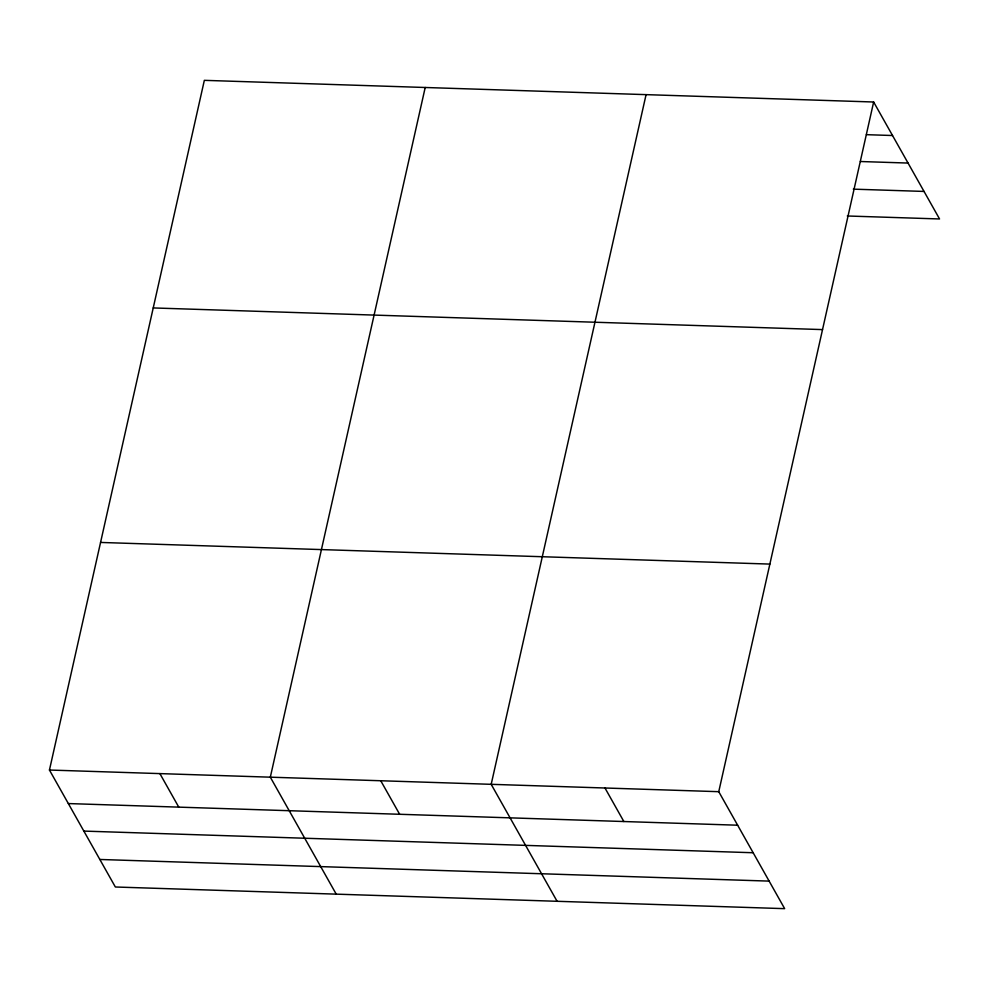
<?xml version="1.0" encoding="UTF-8"?>
<svg xmlns="http://www.w3.org/2000/svg" width="989" height="989" viewBox="0 0 989 989"><rect width="100%" height="100%" fill="white"/><g stroke="black" fill="none" stroke-linecap="round" stroke-linejoin="round"><path stroke-width="1.48" d="M873.646 102.003L718.756 791.682L784.66 908.656L115.354 886.997L49.45 770.035L204.34 80.344L873.646 102.003L939.55 218.965L847.301 215.985M425.208 87.489L270.318 777.181L336.223 894.143M646.077 94.635L491.187 784.326L557.091 901.288M866.389 134.677L892.535 135.518M860.381 161.516L908.05 163.061M853.309 189.146L924.035 191.433M153.221 307.938L822.527 329.597M100.569 542.442L769.862 564.089M49.45 770.035L718.756 791.682M68.34 803.562L737.646 825.209M83.855 831.094L753.161 852.741M99.84 859.466L769.145 881.112M604.971 787.998L623.861 821.525M380.753 780.754L399.643 814.281M159.884 773.608L178.774 807.135"/></g></svg>
